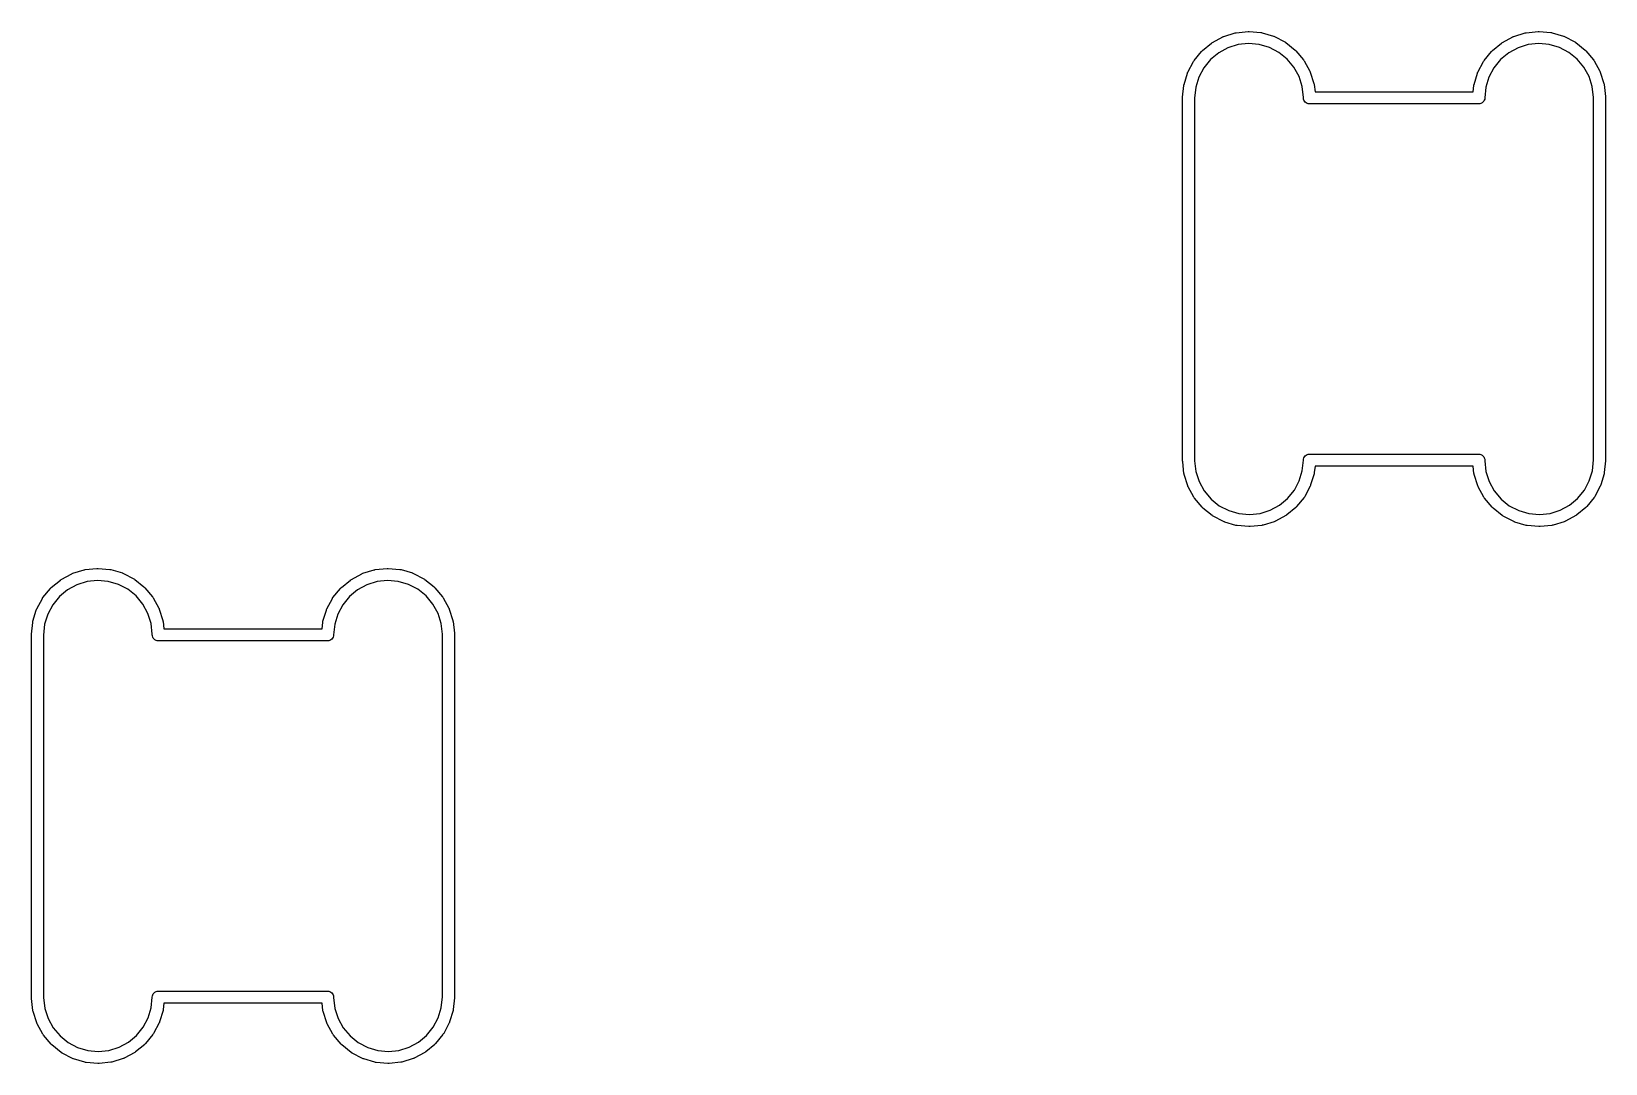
# Model space of a CAD drawing. Extents: x 95 to 260, y -129 to -48.
# Drawn here: x 162.56 to 175.58, y -75.55 to -67.01 of the extents above; entities that cross this region are included whole.
import ezdxf

# ---------------------------------------------------------------- set-up
doc = ezdxf.new("R2010")
doc.units = 0
doc.layers.add('BLACK', color=7, linetype='CONTINUOUS')

msp = doc.modelspace()

# ---------------------------------------------------------------- linework, layer by layer
at = {"layer": 'BLACK', "linetype": 'CONTINUOUS'}
for p, q in [((172.328, -67.0977), (172.414, -67.0513)), ((172.414, -67.051), (172.418, -67.0493)), ((172.414, -67.0513), (172.414, -67.051)), ((172.414, -67.0513), (172.414, -67.0513)), ((172.414, -67.0513), (172.414, -67.0513)), ((172.418, -67.0493), (172.423, -67.0476)), ((172.423, -67.0476), (172.516, -67.0187)), ((172.516, -67.0187), (172.517, -67.0185)), ((172.516, -67.0187), (172.516, -67.0187)), ((172.517, -67.0185), (172.521, -67.0176)), ((172.521, -67.0176), (172.525, -67.0167)), ((172.525, -67.0167), (172.623, -67.0065)), ((172.623, -67.0065), (172.623, -67.0065)), ((172.623, -67.0065), (172.623, -67.0065)), ((172.623, -67.0065), (172.628, -67.0065)), ((172.628, -67.0065), (172.632, -67.0065)), ((172.632, -67.0065), (172.729, -67.0153)), ((172.729, -67.0153), (172.729, -67.0153)), ((172.729, -67.0153), (172.729, -67.0153)), ((172.729, -67.0153), (172.73, -67.0154)), ((172.73, -67.0154), (172.735, -67.0163)), ((172.735, -67.0163), (172.739, -67.0171)), ((172.739, -67.0171), (172.833, -67.0447)), ((172.833, -67.0447), (172.833, -67.0449)), ((172.833, -67.0449), (172.837, -67.0466)), ((172.837, -67.0466), (172.842, -67.0483)), ((172.842, -67.0483), (172.928, -67.0936)), ((174.728, -67.0977), (174.814, -67.0513)), ((174.814, -67.051), (174.818, -67.0493)), ((174.814, -67.0513), (174.814, -67.051)), ((174.814, -67.0513), (174.814, -67.0513)), ((174.814, -67.0513), (174.814, -67.0513)), ((174.818, -67.0493), (174.823, -67.0476)), ((174.823, -67.0476), (174.916, -67.0187)), ((174.916, -67.0187), (174.917, -67.0185)), ((174.916, -67.0187), (174.916, -67.0187)), ((174.917, -67.0185), (174.921, -67.0176)), ((174.921, -67.0176), (174.925, -67.0167)), ((174.925, -67.0167), (175.023, -67.0065)), ((175.023, -67.0065), (175.023, -67.0065)), ((175.023, -67.0065), (175.023, -67.0065)), ((175.023, -67.0065), (175.028, -67.0065)), ((175.028, -67.0065), (175.032, -67.0065)), ((175.032, -67.0065), (175.129, -67.0153)), ((175.129, -67.0153), (175.129, -67.0153)), ((175.129, -67.0153), (175.129, -67.0153)), ((175.129, -67.0153), (175.13, -67.0154)), ((175.13, -67.0154), (175.135, -67.0163)), ((175.135, -67.0163), (175.139, -67.0171)), ((175.139, -67.0171), (175.233, -67.0447)), ((175.233, -67.0447), (175.233, -67.0449)), ((175.233, -67.0449), (175.237, -67.0466)), ((175.237, -67.0466), (175.242, -67.0483)), ((175.242, -67.0483), (175.328, -67.0936)), ((172.176, -67.248), (172.238, -67.1723)), ((172.238, -67.1718), (172.241, -67.1687)), ((172.238, -67.1723), (172.238, -67.1718)), ((172.241, -67.1687), (172.245, -67.1654)), ((172.245, -67.1654), (172.32, -67.1032)), ((172.38, -67.1834), (172.312, -67.2393)), ((172.32, -67.1028), (172.324, -67.1003)), ((172.32, -67.1032), (172.32, -67.1028)), ((172.32, -67.1032), (172.32, -67.1032)), ((172.32, -67.1032), (172.32, -67.1032)), ((172.324, -67.1003), (172.328, -67.0977)), ((172.457, -67.1416), (172.38, -67.1834)), ((172.541, -67.1157), (172.457, -67.1416)), ((172.628, -67.1065), (172.541, -67.1157)), ((172.716, -67.1145), (172.628, -67.1065)), ((172.8, -67.1392), (172.716, -67.1145)), ((172.878, -67.1799), (172.8, -67.1392)), ((172.946, -67.2349), (172.878, -67.1799)), ((172.928, -67.0936), (172.928, -67.0936)), ((172.928, -67.0936), (172.928, -67.0936)), ((172.928, -67.0936), (172.929, -67.0939)), ((172.929, -67.0939), (172.933, -67.0964)), ((172.933, -67.0964), (172.936, -67.0989)), ((172.936, -67.0989), (173.012, -67.16)), ((173.012, -67.16), (173.013, -67.1605)), ((173.013, -67.1605), (173.016, -67.1637)), ((173.016, -67.1637), (173.019, -67.1669)), ((173.019, -67.1669), (173.082, -67.2416)), ((174.576, -67.248), (174.638, -67.1723)), ((174.638, -67.1718), (174.641, -67.1687)), ((174.638, -67.1723), (174.638, -67.1718)), ((174.641, -67.1687), (174.645, -67.1654)), ((174.645, -67.1654), (174.72, -67.1032)), ((174.78, -67.1834), (174.712, -67.2393)), ((174.72, -67.1028), (174.724, -67.1003)), ((174.72, -67.1032), (174.72, -67.1028)), ((174.72, -67.1032), (174.72, -67.1032)), ((174.72, -67.1032), (174.72, -67.1032)), ((174.724, -67.1003), (174.728, -67.0977)), ((174.857, -67.1416), (174.78, -67.1834)), ((174.941, -67.1157), (174.857, -67.1416)), ((175.028, -67.1065), (174.941, -67.1157)), ((175.116, -67.1145), (175.028, -67.1065)), ((175.2, -67.1392), (175.116, -67.1145)), ((175.278, -67.1799), (175.2, -67.1392)), ((175.346, -67.2349), (175.278, -67.1799)), ((175.328, -67.0936), (175.328, -67.0936)), ((175.328, -67.0936), (175.328, -67.0936)), ((175.328, -67.0936), (175.329, -67.0939)), ((175.329, -67.0939), (175.333, -67.0964)), ((175.333, -67.0964), (175.336, -67.0989)), ((175.336, -67.0989), (175.412, -67.16)), ((175.412, -67.16), (175.413, -67.1605)), ((175.413, -67.1605), (175.416, -67.1637)), ((175.416, -67.1637), (175.419, -67.1669)), ((175.419, -67.1669), (175.482, -67.2416)), ((172.125, -67.3422), (172.171, -67.2561)), ((172.171, -67.2555), (172.173, -67.2518)), ((172.171, -67.2561), (172.171, -67.2555)), ((172.171, -67.2561), (172.171, -67.2561)), ((172.171, -67.2561), (172.171, -67.2561)), ((172.173, -67.2518), (172.176, -67.248)), ((172.257, -67.3074), (172.215, -67.3849)), ((172.312, -67.2393), (172.257, -67.3074)), ((173.002, -67.3021), (172.946, -67.2349)), ((173.045, -67.3791), (173.002, -67.3021)), ((173.082, -67.2416), (173.083, -67.2422)), ((173.083, -67.2422), (173.085, -67.2459)), ((173.085, -67.2459), (173.088, -67.2497)), ((173.088, -67.2497), (173.135, -67.3352)), ((173.135, -67.3352), (173.135, -67.3352)), ((173.135, -67.3352), (173.135, -67.3352)), ((173.135, -67.3352), (173.135, -67.3358)), ((173.135, -67.3358), (173.137, -67.34)), ((174.525, -67.3422), (174.571, -67.2561)), ((174.571, -67.2555), (174.573, -67.2518)), ((174.571, -67.2561), (174.571, -67.2555)), ((174.571, -67.2561), (174.571, -67.2561)), ((174.571, -67.2561), (174.571, -67.2561)), ((174.573, -67.2518), (174.576, -67.248)), ((174.657, -67.3074), (174.615, -67.3849)), ((174.712, -67.2393), (174.657, -67.3074)), ((175.402, -67.3021), (175.346, -67.2349)), ((175.445, -67.3791), (175.402, -67.3021)), ((175.482, -67.2416), (175.483, -67.2422)), ((175.483, -67.2422), (175.485, -67.2459)), ((175.485, -67.2459), (175.488, -67.2497)), ((175.488, -67.2497), (175.535, -67.3352)), ((175.535, -67.3352), (175.535, -67.3352)), ((175.535, -67.3352), (175.535, -67.3352)), ((175.535, -67.3352), (175.535, -67.3358)), ((175.535, -67.3358), (175.537, -67.34)), ((172.081, -67.5514), (172.091, -67.4543)), ((172.091, -67.4536), (172.092, -67.4492)), ((172.091, -67.4542), (172.091, -67.4536)), ((172.091, -67.4543), (172.091, -67.4542)), ((172.091, -67.4543), (172.091, -67.4543)), ((172.092, -67.4492), (172.093, -67.4447)), ((172.093, -67.4447), (172.121, -67.3513)), ((172.121, -67.3506), (172.123, -67.3465)), ((172.121, -67.3513), (172.121, -67.3506)), ((172.123, -67.3465), (172.125, -67.3422)), ((172.19, -67.4689), (172.181, -67.5587)), ((172.215, -67.3849), (172.19, -67.4689)), ((173.071, -67.4627), (173.045, -67.3791)), ((173.081, -67.5522), (173.071, -67.4627)), ((173.137, -67.34), (173.138, -67.3442)), ((173.138, -67.3442), (173.168, -67.4372)), ((173.168, -67.4372), (173.168, -67.4378)), ((173.168, -67.4378), (173.169, -67.4423)), ((173.169, -67.4423), (173.17, -67.4467)), ((173.17, -67.4467), (173.177, -67.5062)), ((174.486, -67.5062), (174.491, -67.4543)), ((174.491, -67.4536), (174.492, -67.4492)), ((174.491, -67.4542), (174.491, -67.4536)), ((174.491, -67.4543), (174.491, -67.4542)), ((174.491, -67.4543), (174.491, -67.4543)), ((174.492, -67.4492), (174.493, -67.4447)), ((174.493, -67.4447), (174.521, -67.3513)), ((174.521, -67.3506), (174.523, -67.3465)), ((174.521, -67.3513), (174.521, -67.3506)), ((174.523, -67.3465), (174.525, -67.3422)), ((174.59, -67.4689), (174.581, -67.5562)), ((174.615, -67.3849), (174.59, -67.4689)), ((175.471, -67.4627), (175.445, -67.3791)), ((175.481, -67.5522), (175.471, -67.4627)), ((175.537, -67.34), (175.538, -67.3442)), ((175.538, -67.3442), (175.568, -67.4372)), ((175.568, -67.4372), (175.568, -67.4378)), ((175.568, -67.4378), (175.569, -67.4423)), ((175.569, -67.4423), (175.57, -67.4467)), ((175.57, -67.4467), (175.581, -67.5437)), ((172.081, -67.5538), (172.081, -67.5514)), ((172.081, -70.5587), (172.081, -67.5538)), ((172.181, -67.5587), (172.181, -70.556)), ((173.081, -67.554), (173.081, -67.5522)), ((173.081, -67.5562), (173.081, -67.554)), ((173.082, -67.5661), (173.081, -67.5562)), ((173.085, -67.5755), (173.082, -67.5661)), ((173.089, -67.5842), (173.085, -67.5755)), ((173.096, -67.5918), (173.089, -67.5842)), ((173.103, -67.598), (173.096, -67.5918)), ((173.112, -67.6027), (173.103, -67.598)), ((173.177, -67.5062), (174.486, -67.5062)), ((174.559, -67.598), (174.55, -67.6027)), ((174.567, -67.5918), (174.559, -67.598)), ((174.573, -67.5842), (174.567, -67.5918)), ((174.578, -67.5755), (174.573, -67.5842)), ((174.581, -67.5661), (174.578, -67.5755)), ((174.581, -67.5562), (174.581, -67.5562)), ((174.581, -67.5562), (174.581, -67.5661)), ((175.481, -67.5566), (175.481, -67.5522)), ((175.481, -70.5538), (175.481, -67.5566)), ((175.581, -67.5437), (175.581, -67.5444)), ((175.581, -67.5444), (175.581, -67.5467)), ((175.581, -67.5467), (175.581, -67.5489)), ((175.581, -67.5489), (175.581, -67.5536)), ((175.581, -67.5536), (175.581, -67.5538)), ((175.581, -67.5538), (175.581, -70.5587)), ((173.121, -67.6055), (173.112, -67.6027)), ((173.129, -67.6063), (173.121, -67.6055)), ((174.534, -67.6063), (173.129, -67.6063)), ((174.541, -67.6055), (174.534, -67.6063)), ((174.55, -67.6027), (174.541, -67.6055)), ((172.081, -70.5589), (172.081, -70.5587)), ((172.081, -70.5636), (172.081, -70.5589)), ((172.082, -70.5658), (172.081, -70.5636)), ((172.082, -70.5681), (172.082, -70.5658)), ((172.082, -70.5688), (172.082, -70.5681)), ((172.092, -70.6658), (172.082, -70.5688)), ((172.181, -70.556), (172.181, -70.5603)), ((172.181, -70.5603), (172.191, -70.6498)), ((173.072, -70.6436), (173.081, -70.5563)), ((173.081, -70.5562), (173.082, -70.5464)), ((173.081, -70.5563), (173.081, -70.5562)), ((173.082, -70.5464), (173.085, -70.537)), ((173.085, -70.537), (173.089, -70.5283)), ((173.089, -70.5283), (173.096, -70.5207)), ((173.096, -70.5207), (173.103, -70.5145)), ((173.103, -70.5145), (173.112, -70.5098)), ((173.112, -70.5098), (173.121, -70.507)), ((173.121, -70.507), (173.129, -70.5062)), ((173.129, -70.5062), (174.534, -70.5062)), ((174.534, -70.5062), (174.541, -70.507)), ((174.541, -70.507), (174.55, -70.5098)), ((174.55, -70.5098), (174.559, -70.5145)), ((174.559, -70.5145), (174.567, -70.5207)), ((174.567, -70.5207), (174.573, -70.5283)), ((174.573, -70.5283), (174.578, -70.537)), ((174.578, -70.537), (174.581, -70.5464)), ((174.581, -70.5464), (174.581, -70.5562)), ((174.581, -70.5562), (174.581, -70.5585)), ((174.581, -70.5585), (174.581, -70.5603)), ((174.581, -70.5603), (174.591, -70.6498)), ((175.472, -70.6436), (175.481, -70.5538)), ((175.581, -70.5611), (175.571, -70.6582)), ((175.581, -70.5587), (175.581, -70.5611)), ((175.581, -70.5611), (175.581, -70.5611)), ((172.093, -70.6702), (172.092, -70.6658)), ((172.094, -70.6747), (172.093, -70.6702)), ((172.095, -70.6753), (172.094, -70.6747)), ((172.124, -70.7683), (172.095, -70.6753)), ((172.191, -70.6498), (172.218, -70.7334)), ((173.047, -70.7276), (173.072, -70.6436)), ((173.17, -70.6678), (173.141, -70.7612)), ((173.171, -70.6589), (173.17, -70.6633)), ((173.17, -70.6633), (173.17, -70.6678)), ((173.177, -70.6063), (173.171, -70.6582)), ((173.171, -70.6582), (173.171, -70.6582)), ((173.171, -70.6582), (173.171, -70.6583)), ((173.171, -70.6583), (173.171, -70.6589)), ((174.486, -70.6063), (173.177, -70.6063)), ((174.492, -70.6658), (174.486, -70.6063)), ((174.493, -70.6702), (174.492, -70.6658)), ((174.494, -70.6747), (174.493, -70.6702)), ((174.495, -70.6753), (174.494, -70.6747)), ((174.524, -70.7683), (174.495, -70.6753)), ((174.591, -70.6498), (174.618, -70.7334)), ((175.447, -70.7276), (175.472, -70.6436)), ((175.57, -70.6678), (175.541, -70.7612)), ((175.571, -70.6589), (175.57, -70.6633)), ((175.57, -70.6633), (175.57, -70.6678)), ((175.571, -70.6582), (175.571, -70.6582)), ((175.571, -70.6582), (175.571, -70.6583)), ((175.571, -70.6583), (175.571, -70.6589)), ((172.126, -70.7725), (172.124, -70.7683)), ((172.128, -70.7767), (172.126, -70.7725)), ((172.128, -70.7773), (172.128, -70.7767)), ((172.175, -70.8628), (172.128, -70.7773)), ((172.218, -70.7334), (172.26, -70.8103)), ((172.26, -70.8103), (172.317, -70.8776)), ((172.95, -70.8732), (173.006, -70.8051)), ((173.006, -70.8051), (173.047, -70.7276)), ((173.138, -70.7703), (173.092, -70.8564)), ((173.139, -70.7661), (173.138, -70.7703)), ((173.141, -70.7619), (173.139, -70.7661)), ((173.141, -70.7612), (173.141, -70.7619)), ((174.526, -70.7725), (174.524, -70.7683)), ((174.528, -70.7767), (174.526, -70.7725)), ((174.528, -70.7773), (174.528, -70.7767)), ((174.575, -70.8628), (174.528, -70.7773)), ((174.618, -70.7334), (174.66, -70.8103)), ((174.66, -70.8103), (174.717, -70.8776)), ((175.35, -70.8732), (175.406, -70.8051)), ((175.406, -70.8051), (175.447, -70.7276)), ((175.538, -70.7703), (175.492, -70.8564)), ((175.539, -70.7661), (175.538, -70.7703)), ((175.541, -70.7619), (175.539, -70.7661)), ((175.541, -70.7612), (175.541, -70.7619)), ((172.177, -70.8666), (172.175, -70.8628)), ((172.18, -70.8703), (172.177, -70.8666)), ((172.18, -70.8709), (172.18, -70.8703)), ((172.243, -70.9456), (172.18, -70.8709)), ((172.246, -70.9488), (172.243, -70.9456)), ((172.25, -70.952), (172.246, -70.9488)), ((172.25, -70.9525), (172.25, -70.952)), ((172.326, -71.0136), (172.25, -70.9525)), ((172.317, -70.8776), (172.385, -70.9326)), ((172.385, -70.9326), (172.463, -70.9733)), ((172.463, -70.9733), (172.547, -70.998)), ((172.722, -70.9968), (172.806, -70.9709)), ((172.806, -70.9709), (172.883, -70.9291)), ((172.883, -70.9291), (172.95, -70.8732)), ((173.018, -70.9471), (172.943, -71.0093)), ((173.021, -70.9438), (173.018, -70.9471)), ((173.024, -70.9407), (173.021, -70.9438)), ((173.025, -70.9402), (173.024, -70.9407)), ((173.086, -70.8645), (173.025, -70.9402)), ((173.025, -70.9402), (173.025, -70.9402)), ((173.025, -70.9402), (173.025, -70.9402)), ((173.089, -70.8607), (173.086, -70.8645)), ((173.092, -70.857), (173.089, -70.8607)), ((173.092, -70.8564), (173.092, -70.857)), ((174.577, -70.8666), (174.575, -70.8628)), ((174.58, -70.8703), (174.577, -70.8666)), ((174.58, -70.8709), (174.58, -70.8703)), ((174.643, -70.9456), (174.58, -70.8709)), ((174.646, -70.9488), (174.643, -70.9456)), ((174.65, -70.952), (174.646, -70.9488)), ((174.65, -70.9525), (174.65, -70.952)), ((174.726, -71.0136), (174.65, -70.9525)), ((174.717, -70.8776), (174.785, -70.9326)), ((174.785, -70.9326), (174.863, -70.9733)), ((174.863, -70.9733), (174.947, -70.998)), ((175.122, -70.9968), (175.206, -70.9709)), ((175.206, -70.9709), (175.283, -70.9291)), ((175.283, -70.9291), (175.35, -70.8732)), ((175.418, -70.9471), (175.343, -71.0093)), ((175.421, -70.9438), (175.418, -70.9471)), ((175.424, -70.9407), (175.421, -70.9438)), ((175.425, -70.9402), (175.424, -70.9407)), ((175.486, -70.8645), (175.425, -70.9402)), ((175.425, -70.9402), (175.425, -70.9402)), ((175.425, -70.9402), (175.425, -70.9402)), ((175.489, -70.8607), (175.486, -70.8645)), ((175.492, -70.857), (175.489, -70.8607)), ((175.492, -70.8564), (175.492, -70.857)), ((172.33, -71.0161), (172.326, -71.0136)), ((172.334, -71.0186), (172.33, -71.0161)), ((172.334, -71.0189), (172.334, -71.0186)), ((172.421, -71.0642), (172.334, -71.0189)), ((172.334, -71.0189), (172.334, -71.0189)), ((172.334, -71.0189), (172.334, -71.0189)), ((172.425, -71.0658), (172.421, -71.0642)), ((172.429, -71.0676), (172.425, -71.0658)), ((172.43, -71.0678), (172.429, -71.0676)), ((172.523, -71.0954), (172.43, -71.0678)), ((172.528, -71.0962), (172.523, -71.0954)), ((172.532, -71.0971), (172.528, -71.0962)), ((172.533, -71.0972), (172.532, -71.0971)), ((172.63, -71.106), (172.533, -71.0972)), ((172.533, -71.0972), (172.533, -71.0972)), ((172.547, -70.998), (172.634, -71.006)), ((172.635, -71.106), (172.63, -71.106)), ((172.634, -71.006), (172.722, -70.9968)), ((172.639, -71.106), (172.635, -71.106)), ((172.64, -71.106), (172.639, -71.106)), ((172.737, -71.0958), (172.64, -71.106)), ((172.64, -71.106), (172.64, -71.106)), ((172.741, -71.0949), (172.737, -71.0958)), ((172.746, -71.094), (172.741, -71.0949)), ((172.747, -71.0938), (172.746, -71.094)), ((172.84, -71.0649), (172.747, -71.0938)), ((172.747, -71.0938), (172.747, -71.0938)), ((172.844, -71.0632), (172.84, -71.0649)), ((172.848, -71.0615), (172.844, -71.0632)), ((172.849, -71.0612), (172.848, -71.0615)), ((172.935, -71.0148), (172.849, -71.0612)), ((172.849, -71.0612), (172.849, -71.0612)), ((172.849, -71.0612), (172.849, -71.0612)), ((172.938, -71.0122), (172.935, -71.0148)), ((172.942, -71.0097), (172.938, -71.0122)), ((172.943, -71.0093), (172.942, -71.0097)), ((174.73, -71.0161), (174.726, -71.0136)), ((174.734, -71.0186), (174.73, -71.0161)), ((174.734, -71.0189), (174.734, -71.0186)), ((174.821, -71.0642), (174.734, -71.0189)), ((174.734, -71.0189), (174.734, -71.0189)), ((174.734, -71.0189), (174.734, -71.0189)), ((174.825, -71.0658), (174.821, -71.0642)), ((174.829, -71.0676), (174.825, -71.0658)), ((174.83, -71.0678), (174.829, -71.0676)), ((174.923, -71.0954), (174.83, -71.0678)), ((174.928, -71.0962), (174.923, -71.0954)), ((174.932, -71.0971), (174.928, -71.0962)), ((174.933, -71.0972), (174.932, -71.0971)), ((175.03, -71.106), (174.933, -71.0972)), ((174.933, -71.0972), (174.933, -71.0972)), ((174.947, -70.998), (175.034, -71.006)), ((175.035, -71.106), (175.03, -71.106)), ((175.034, -71.006), (175.122, -70.9968)), ((175.039, -71.106), (175.035, -71.106)), ((175.04, -71.106), (175.039, -71.106)), ((175.137, -71.0958), (175.04, -71.106)), ((175.04, -71.106), (175.04, -71.106)), ((175.141, -71.0949), (175.137, -71.0958)), ((175.146, -71.094), (175.141, -71.0949)), ((175.147, -71.0938), (175.146, -71.094)), ((175.24, -71.0649), (175.147, -71.0938)), ((175.147, -71.0938), (175.147, -71.0938)), ((175.244, -71.0632), (175.24, -71.0649)), ((175.248, -71.0615), (175.244, -71.0632)), ((175.249, -71.0612), (175.248, -71.0615)), ((175.335, -71.0148), (175.249, -71.0612)), ((175.249, -71.0612), (175.249, -71.0612)), ((175.249, -71.0612), (175.249, -71.0612)), ((175.338, -71.0122), (175.335, -71.0148)), ((175.342, -71.0097), (175.338, -71.0122)), ((175.343, -71.0093), (175.342, -71.0097)), ((162.803, -71.5427), (162.889, -71.4963)), ((162.889, -71.496), (162.893, -71.4943)), ((162.889, -71.4963), (162.889, -71.496)), ((162.889, -71.4963), (162.889, -71.4963)), ((162.889, -71.4963), (162.889, -71.4963)), ((162.893, -71.4943), (162.898, -71.4926)), ((162.898, -71.4926), (162.991, -71.4637)), ((162.991, -71.4637), (162.992, -71.4635)), ((162.991, -71.4637), (162.991, -71.4637)), ((162.992, -71.4635), (162.996, -71.4626)), ((162.996, -71.4626), (163, -71.4617)), ((163, -71.4617), (163.098, -71.4515)), ((163.098, -71.4515), (163.098, -71.4515)), ((163.098, -71.4515), (163.098, -71.4515)), ((163.098, -71.4515), (163.103, -71.4515)), ((163.103, -71.4515), (163.107, -71.4515)), ((163.107, -71.4515), (163.204, -71.4603)), ((163.204, -71.4603), (163.204, -71.4603)), ((163.204, -71.4603), (163.204, -71.4603)), ((163.204, -71.4603), (163.205, -71.4604)), ((163.205, -71.4604), (163.21, -71.4613)), ((163.21, -71.4613), (163.214, -71.4621)), ((163.214, -71.4621), (163.308, -71.4897)), ((163.308, -71.4897), (163.308, -71.4899)), ((163.308, -71.4899), (163.312, -71.4916)), ((163.312, -71.4916), (163.317, -71.4933)), ((163.317, -71.4933), (163.403, -71.5386)), ((165.203, -71.5427), (165.289, -71.4963)), ((165.289, -71.496), (165.293, -71.4943)), ((165.289, -71.4963), (165.289, -71.496)), ((165.289, -71.4963), (165.289, -71.4963)), ((165.289, -71.4963), (165.289, -71.4963)), ((165.293, -71.4943), (165.298, -71.4926)), ((165.298, -71.4926), (165.391, -71.4637)), ((165.391, -71.4637), (165.392, -71.4635)), ((165.391, -71.4637), (165.391, -71.4637)), ((165.392, -71.4635), (165.396, -71.4626)), ((165.396, -71.4626), (165.4, -71.4617)), ((165.4, -71.4617), (165.498, -71.4515)), ((165.498, -71.4515), (165.498, -71.4515)), ((165.498, -71.4515), (165.498, -71.4515)), ((165.498, -71.4515), (165.503, -71.4515)), ((165.503, -71.4515), (165.507, -71.4515)), ((165.507, -71.4515), (165.604, -71.4603)), ((165.604, -71.4603), (165.604, -71.4603)), ((165.604, -71.4603), (165.604, -71.4603)), ((165.604, -71.4603), (165.605, -71.4604)), ((165.605, -71.4604), (165.61, -71.4613)), ((165.61, -71.4613), (165.614, -71.4621)), ((165.614, -71.4621), (165.708, -71.4897)), ((165.708, -71.4897), (165.708, -71.4899)), ((165.708, -71.4899), (165.712, -71.4916)), ((165.712, -71.4916), (165.717, -71.4933)), ((165.717, -71.4933), (165.803, -71.5386)), ((162.651, -71.693), (162.713, -71.6173)), ((162.713, -71.6168), (162.716, -71.6137)), ((162.713, -71.6173), (162.713, -71.6168)), ((162.716, -71.6137), (162.72, -71.6104)), ((162.72, -71.6104), (162.795, -71.5482)), ((162.855, -71.6284), (162.787, -71.6843)), ((162.795, -71.5478), (162.799, -71.5453)), ((162.795, -71.5482), (162.795, -71.5478)), ((162.795, -71.5482), (162.795, -71.5482)), ((162.795, -71.5482), (162.795, -71.5482)), ((162.799, -71.5453), (162.803, -71.5427)), ((162.932, -71.5866), (162.855, -71.6284)), ((163.016, -71.5607), (162.932, -71.5866)), ((163.103, -71.5515), (163.016, -71.5607)), ((163.191, -71.5595), (163.103, -71.5515)), ((163.275, -71.5842), (163.191, -71.5595)), ((163.353, -71.6249), (163.275, -71.5842)), ((163.421, -71.6799), (163.353, -71.6249)), ((163.403, -71.5386), (163.403, -71.5386)), ((163.403, -71.5386), (163.403, -71.5386)), ((163.403, -71.5386), (163.404, -71.5389)), ((163.404, -71.5389), (163.408, -71.5414)), ((163.408, -71.5414), (163.411, -71.5439)), ((163.411, -71.5439), (163.487, -71.605)), ((163.487, -71.605), (163.488, -71.6055)), ((163.488, -71.6055), (163.491, -71.6087)), ((163.491, -71.6087), (163.494, -71.6119)), ((163.494, -71.6119), (163.557, -71.6866)), ((165.051, -71.693), (165.113, -71.6173)), ((165.113, -71.6168), (165.116, -71.6137)), ((165.113, -71.6173), (165.113, -71.6168)), ((165.116, -71.6137), (165.12, -71.6104)), ((165.12, -71.6104), (165.195, -71.5482)), ((165.255, -71.6284), (165.187, -71.6843)), ((165.195, -71.5478), (165.199, -71.5453)), ((165.195, -71.5482), (165.195, -71.5478)), ((165.195, -71.5482), (165.195, -71.5482)), ((165.195, -71.5482), (165.195, -71.5482)), ((165.199, -71.5453), (165.203, -71.5427)), ((165.332, -71.5866), (165.255, -71.6284)), ((165.416, -71.5607), (165.332, -71.5866)), ((165.503, -71.5515), (165.416, -71.5607)), ((165.591, -71.5595), (165.503, -71.5515)), ((165.675, -71.5842), (165.591, -71.5595)), ((165.753, -71.6249), (165.675, -71.5842)), ((165.821, -71.6799), (165.753, -71.6249)), ((165.803, -71.5386), (165.803, -71.5386)), ((165.803, -71.5386), (165.803, -71.5386)), ((165.803, -71.5386), (165.804, -71.5389)), ((165.804, -71.5389), (165.808, -71.5414)), ((165.808, -71.5414), (165.811, -71.5439)), ((165.811, -71.5439), (165.887, -71.605)), ((165.887, -71.605), (165.888, -71.6055)), ((165.888, -71.6055), (165.891, -71.6087)), ((165.891, -71.6087), (165.894, -71.6119)), ((165.894, -71.6119), (165.957, -71.6866)), ((162.6, -71.7872), (162.646, -71.7011)), ((162.646, -71.7005), (162.648, -71.6968)), ((162.646, -71.7011), (162.646, -71.7005)), ((162.646, -71.7011), (162.646, -71.7011)), ((162.646, -71.7011), (162.646, -71.7011)), ((162.648, -71.6968), (162.651, -71.693)), ((162.732, -71.7524), (162.69, -71.8299)), ((162.787, -71.6843), (162.732, -71.7524)), ((163.477, -71.7471), (163.421, -71.6799)), ((163.52, -71.8241), (163.477, -71.7471)), ((163.557, -71.6866), (163.558, -71.6872)), ((163.558, -71.6872), (163.56, -71.6909)), ((163.56, -71.6909), (163.563, -71.6947)), ((163.563, -71.6947), (163.61, -71.7802)), ((165, -71.7872), (165.046, -71.7011)), ((165.046, -71.7005), (165.048, -71.6968)), ((165.046, -71.7011), (165.046, -71.7005)), ((165.046, -71.7011), (165.046, -71.7011)), ((165.046, -71.7011), (165.046, -71.7011)), ((165.048, -71.6968), (165.051, -71.693)), ((165.132, -71.7524), (165.09, -71.8299)), ((165.187, -71.6843), (165.132, -71.7524)), ((165.877, -71.7471), (165.821, -71.6799)), ((165.92, -71.8241), (165.877, -71.7471)), ((165.957, -71.6866), (165.958, -71.6872)), ((165.958, -71.6872), (165.96, -71.6909)), ((165.96, -71.6909), (165.963, -71.6947)), ((165.963, -71.6947), (166.01, -71.7802)), ((162.566, -71.8986), (162.567, -71.8942)), ((162.567, -71.8942), (162.568, -71.8897)), ((162.568, -71.8897), (162.596, -71.7963)), ((162.596, -71.7956), (162.598, -71.7915)), ((162.596, -71.7963), (162.596, -71.7956)), ((162.598, -71.7915), (162.6, -71.7872)), ((162.69, -71.8299), (162.665, -71.9139)), ((163.546, -71.9077), (163.52, -71.8241)), ((163.61, -71.7802), (163.61, -71.7802)), ((163.61, -71.7802), (163.61, -71.7802)), ((163.61, -71.7802), (163.61, -71.7808)), ((163.61, -71.7808), (163.612, -71.785)), ((163.612, -71.785), (163.613, -71.7892)), ((163.613, -71.7892), (163.643, -71.8822)), ((163.643, -71.8822), (163.643, -71.8828)), ((163.643, -71.8828), (163.644, -71.8873)), ((163.644, -71.8873), (163.645, -71.8917)), ((163.645, -71.8917), (163.652, -71.9513)), ((164.966, -71.8986), (164.967, -71.8942)), ((164.967, -71.8942), (164.968, -71.8897)), ((164.968, -71.8897), (164.996, -71.7963)), ((164.996, -71.7956), (164.998, -71.7915)), ((164.996, -71.7963), (164.996, -71.7956)), ((164.998, -71.7915), (165, -71.7872)), ((165.09, -71.8299), (165.065, -71.9139)), ((165.946, -71.9077), (165.92, -71.8241)), ((166.01, -71.7802), (166.01, -71.7802)), ((166.01, -71.7802), (166.01, -71.7802)), ((166.01, -71.7802), (166.01, -71.7808)), ((166.01, -71.7808), (166.012, -71.785)), ((166.012, -71.785), (166.013, -71.7892)), ((166.013, -71.7892), (166.043, -71.8822)), ((166.043, -71.8822), (166.043, -71.8828)), ((166.043, -71.8828), (166.044, -71.8873)), ((166.044, -71.8873), (166.045, -71.8917)), ((166.045, -71.8917), (166.056, -71.9887)), ((162.556, -71.9964), (162.566, -71.8993)), ((162.556, -71.9988), (162.556, -71.9964)), ((162.556, -75.0037), (162.556, -71.9988)), ((162.566, -71.8992), (162.566, -71.8986)), ((162.566, -71.8993), (162.566, -71.8992)), ((162.566, -71.8993), (162.566, -71.8993)), ((162.665, -71.9139), (162.656, -72.0037)), ((162.656, -72.0037), (162.656, -75.001)), ((163.556, -71.9972), (163.546, -71.9077)), ((163.556, -71.999), (163.556, -71.9972)), ((163.556, -72.0012), (163.556, -71.999)), ((163.557, -72.0111), (163.556, -72.0012)), ((163.56, -72.0205), (163.557, -72.0111)), ((163.564, -72.0292), (163.56, -72.0205)), ((163.652, -71.9513), (164.961, -71.9513)), ((164.961, -71.9513), (164.966, -71.8993)), ((164.966, -71.8992), (164.966, -71.8986)), ((164.966, -71.8993), (164.966, -71.8992)), ((164.966, -71.8993), (164.966, -71.8993)), ((165.053, -72.0205), (165.048, -72.0292)), ((165.056, -72.0111), (165.053, -72.0205)), ((165.065, -71.9139), (165.056, -72.0012)), ((165.056, -72.0012), (165.056, -72.0012)), ((165.056, -72.0012), (165.056, -72.0111)), ((165.956, -71.9972), (165.946, -71.9077)), ((165.956, -72.0016), (165.956, -71.9972)), ((165.956, -74.9988), (165.956, -72.0016)), ((166.056, -71.9887), (166.056, -71.9894)), ((166.056, -71.9894), (166.056, -71.9917)), ((166.056, -71.9917), (166.056, -71.9939)), ((166.056, -71.9939), (166.056, -71.9986)), ((166.056, -71.9986), (166.056, -71.9988)), ((166.056, -71.9988), (166.056, -75.0037)), ((163.571, -72.0368), (163.564, -72.0292)), ((163.578, -72.043), (163.571, -72.0368)), ((163.587, -72.0477), (163.578, -72.043)), ((163.596, -72.0505), (163.587, -72.0477)), ((163.604, -72.0512), (163.596, -72.0505)), ((165.009, -72.0512), (163.604, -72.0512)), ((165.016, -72.0505), (165.009, -72.0512)), ((165.025, -72.0477), (165.016, -72.0505)), ((165.034, -72.043), (165.025, -72.0477)), ((165.042, -72.0368), (165.034, -72.043)), ((165.048, -72.0292), (165.042, -72.0368)), ((162.556, -75.0039), (162.556, -75.0037)), ((162.556, -75.0086), (162.556, -75.0039)), ((162.557, -75.0108), (162.556, -75.0086)), ((162.557, -75.0131), (162.557, -75.0108)), ((162.557, -75.0138), (162.557, -75.0131)), ((162.567, -75.1108), (162.557, -75.0138)), ((162.656, -75.001), (162.656, -75.0053)), ((162.656, -75.0053), (162.666, -75.0948)), ((163.547, -75.0886), (163.556, -75.0013)), ((163.556, -75.0012), (163.557, -74.9914)), ((163.556, -75.0013), (163.556, -75.0012)), ((163.557, -74.9914), (163.56, -74.982)), ((163.56, -74.982), (163.564, -74.9733)), ((163.564, -74.9733), (163.571, -74.9657)), ((163.571, -74.9657), (163.578, -74.9595)), ((163.578, -74.9595), (163.587, -74.9548)), ((163.587, -74.9548), (163.596, -74.952)), ((163.596, -74.952), (163.604, -74.9513)), ((163.604, -74.9513), (165.009, -74.9513)), ((165.009, -74.9513), (165.016, -74.952)), ((165.016, -74.952), (165.025, -74.9548)), ((165.025, -74.9548), (165.034, -74.9595)), ((165.034, -74.9595), (165.042, -74.9657)), ((165.042, -74.9657), (165.048, -74.9733)), ((165.048, -74.9733), (165.053, -74.982)), ((165.053, -74.982), (165.056, -74.9914)), ((165.056, -74.9914), (165.056, -75.0012)), ((165.056, -75.0012), (165.056, -75.0035)), ((165.056, -75.0035), (165.056, -75.0053)), ((165.056, -75.0053), (165.066, -75.0948)), ((165.947, -75.0886), (165.956, -74.9988)), ((166.056, -75.0061), (166.046, -75.1032)), ((166.056, -75.0037), (166.056, -75.0061)), ((166.056, -75.0061), (166.056, -75.0061)), ((162.568, -75.1152), (162.567, -75.1108)), ((162.569, -75.1197), (162.568, -75.1152)), ((162.57, -75.1203), (162.569, -75.1197)), ((162.599, -75.2133), (162.57, -75.1203)), ((162.666, -75.0948), (162.693, -75.1784)), ((163.522, -75.1726), (163.547, -75.0886)), ((163.645, -75.1128), (163.616, -75.2062)), ((163.646, -75.1039), (163.645, -75.1083)), ((163.645, -75.1083), (163.645, -75.1128)), ((163.652, -75.0512), (163.646, -75.1032)), ((163.646, -75.1032), (163.646, -75.1032)), ((163.646, -75.1032), (163.646, -75.1033)), ((163.646, -75.1033), (163.646, -75.1039)), ((164.961, -75.0512), (163.652, -75.0512)), ((164.967, -75.1108), (164.961, -75.0512)), ((164.968, -75.1152), (164.967, -75.1108)), ((164.969, -75.1197), (164.968, -75.1152)), ((164.97, -75.1203), (164.969, -75.1197)), ((164.999, -75.2133), (164.97, -75.1203)), ((165.066, -75.0948), (165.093, -75.1784)), ((165.922, -75.1726), (165.947, -75.0886)), ((166.045, -75.1128), (166.016, -75.2062)), ((166.046, -75.1039), (166.045, -75.1083)), ((166.045, -75.1083), (166.045, -75.1128)), ((166.046, -75.1032), (166.046, -75.1032)), ((166.046, -75.1032), (166.046, -75.1033)), ((166.046, -75.1033), (166.046, -75.1039)), ((162.601, -75.2175), (162.599, -75.2133)), ((162.603, -75.2217), (162.601, -75.2175)), ((162.603, -75.2223), (162.603, -75.2217)), ((162.65, -75.3078), (162.603, -75.2223)), ((162.693, -75.1784), (162.735, -75.2553)), ((162.735, -75.2553), (162.792, -75.3226)), ((163.425, -75.3182), (163.481, -75.2501)), ((163.481, -75.2501), (163.522, -75.1726)), ((163.613, -75.2153), (163.567, -75.3014)), ((163.614, -75.2111), (163.613, -75.2153)), ((163.616, -75.2069), (163.614, -75.2111)), ((163.616, -75.2062), (163.616, -75.2069)), ((165.001, -75.2175), (164.999, -75.2133)), ((165.003, -75.2217), (165.001, -75.2175)), ((165.003, -75.2223), (165.003, -75.2217)), ((165.05, -75.3078), (165.003, -75.2223)), ((165.093, -75.1784), (165.135, -75.2553)), ((165.135, -75.2553), (165.192, -75.3226)), ((165.825, -75.3182), (165.881, -75.2501)), ((165.881, -75.2501), (165.922, -75.1726)), ((166.013, -75.2153), (165.967, -75.3014)), ((166.014, -75.2111), (166.013, -75.2153)), ((166.016, -75.2069), (166.014, -75.2111)), ((166.016, -75.2062), (166.016, -75.2069)), ((162.652, -75.3116), (162.65, -75.3078)), ((162.655, -75.3153), (162.652, -75.3116)), ((162.655, -75.3159), (162.655, -75.3153)), ((162.718, -75.3906), (162.655, -75.3159)), ((162.721, -75.3938), (162.718, -75.3906)), ((162.725, -75.397), (162.721, -75.3938)), ((162.725, -75.3975), (162.725, -75.397)), ((162.801, -75.4586), (162.725, -75.3975)), ((162.792, -75.3226), (162.86, -75.3776)), ((162.86, -75.3776), (162.938, -75.4183)), ((163.281, -75.4159), (163.358, -75.3741)), ((163.358, -75.3741), (163.425, -75.3182)), ((163.493, -75.3921), (163.418, -75.4543)), ((163.496, -75.3888), (163.493, -75.3921)), ((163.499, -75.3857), (163.496, -75.3888)), ((163.5, -75.3852), (163.499, -75.3857)), ((163.561, -75.3095), (163.5, -75.3852)), ((163.5, -75.3852), (163.5, -75.3852)), ((163.5, -75.3852), (163.5, -75.3852)), ((163.564, -75.3057), (163.561, -75.3095)), ((163.567, -75.302), (163.564, -75.3057)), ((163.567, -75.3014), (163.567, -75.302)), ((165.052, -75.3116), (165.05, -75.3078)), ((165.055, -75.3153), (165.052, -75.3116)), ((165.055, -75.3159), (165.055, -75.3153)), ((165.118, -75.3906), (165.055, -75.3159)), ((165.121, -75.3938), (165.118, -75.3906)), ((165.125, -75.397), (165.121, -75.3938)), ((165.125, -75.3975), (165.125, -75.397)), ((165.201, -75.4586), (165.125, -75.3975)), ((165.192, -75.3226), (165.26, -75.3776)), ((165.26, -75.3776), (165.338, -75.4183)), ((165.681, -75.4159), (165.758, -75.3741)), ((165.758, -75.3741), (165.825, -75.3182)), ((165.893, -75.3921), (165.818, -75.4543)), ((165.896, -75.3888), (165.893, -75.3921)), ((165.899, -75.3857), (165.896, -75.3888)), ((165.9, -75.3852), (165.899, -75.3857)), ((165.961, -75.3095), (165.9, -75.3852)), ((165.9, -75.3852), (165.9, -75.3852)), ((165.9, -75.3852), (165.9, -75.3852)), ((165.964, -75.3057), (165.961, -75.3095)), ((165.967, -75.302), (165.964, -75.3057)), ((165.967, -75.3014), (165.967, -75.302)), ((162.805, -75.4611), (162.801, -75.4586)), ((162.809, -75.4636), (162.805, -75.4611)), ((162.809, -75.4639), (162.809, -75.4636)), ((162.896, -75.5092), (162.809, -75.4639)), ((162.809, -75.4639), (162.809, -75.4639)), ((162.809, -75.4639), (162.809, -75.4639)), ((162.9, -75.5108), (162.896, -75.5092)), ((162.904, -75.5126), (162.9, -75.5108)), ((162.905, -75.5128), (162.904, -75.5126)), ((162.998, -75.5404), (162.905, -75.5128)), ((162.938, -75.4183), (163.022, -75.443)), ((163.003, -75.5412), (162.998, -75.5404)), ((163.007, -75.5421), (163.003, -75.5412)), ((163.008, -75.5422), (163.007, -75.5421)), ((163.105, -75.551), (163.008, -75.5422)), ((163.008, -75.5422), (163.008, -75.5422)), ((163.022, -75.443), (163.109, -75.451)), ((163.109, -75.451), (163.197, -75.4418)), ((163.212, -75.5408), (163.115, -75.551)), ((163.197, -75.4418), (163.281, -75.4159)), ((163.216, -75.5399), (163.212, -75.5408)), ((163.221, -75.539), (163.216, -75.5399)), ((163.222, -75.5388), (163.221, -75.539)), ((163.315, -75.5099), (163.222, -75.5388)), ((163.222, -75.5388), (163.222, -75.5388)), ((163.319, -75.5082), (163.315, -75.5099)), ((163.323, -75.5065), (163.319, -75.5082)), ((163.324, -75.5062), (163.323, -75.5065)), ((163.41, -75.4598), (163.324, -75.5062)), ((163.324, -75.5062), (163.324, -75.5062)), ((163.324, -75.5062), (163.324, -75.5062)), ((163.413, -75.4572), (163.41, -75.4598)), ((163.417, -75.4547), (163.413, -75.4572)), ((163.418, -75.4543), (163.417, -75.4547)), ((165.205, -75.4611), (165.201, -75.4586)), ((165.209, -75.4636), (165.205, -75.4611)), ((165.209, -75.4639), (165.209, -75.4636)), ((165.296, -75.5092), (165.209, -75.4639)), ((165.209, -75.4639), (165.209, -75.4639)), ((165.209, -75.4639), (165.209, -75.4639)), ((165.3, -75.5108), (165.296, -75.5092)), ((165.304, -75.5126), (165.3, -75.5108)), ((165.305, -75.5128), (165.304, -75.5126)), ((165.398, -75.5404), (165.305, -75.5128)), ((165.338, -75.4183), (165.422, -75.443)), ((165.403, -75.5412), (165.398, -75.5404)), ((165.407, -75.5421), (165.403, -75.5412)), ((165.408, -75.5422), (165.407, -75.5421)), ((165.505, -75.551), (165.408, -75.5422)), ((165.408, -75.5422), (165.408, -75.5422)), ((165.422, -75.443), (165.509, -75.451)), ((165.509, -75.451), (165.597, -75.4418)), ((165.612, -75.5408), (165.515, -75.551)), ((165.597, -75.4418), (165.681, -75.4159)), ((165.616, -75.5399), (165.612, -75.5408)), ((165.621, -75.539), (165.616, -75.5399)), ((165.622, -75.5388), (165.621, -75.539)), ((165.715, -75.5099), (165.622, -75.5388)), ((165.622, -75.5388), (165.622, -75.5388)), ((165.719, -75.5082), (165.715, -75.5099)), ((165.723, -75.5065), (165.719, -75.5082)), ((165.724, -75.5062), (165.723, -75.5065)), ((165.81, -75.4598), (165.724, -75.5062)), ((165.724, -75.5062), (165.724, -75.5062)), ((165.724, -75.5062), (165.724, -75.5062)), ((165.813, -75.4572), (165.81, -75.4598)), ((165.817, -75.4547), (165.813, -75.4572)), ((165.818, -75.4543), (165.817, -75.4547)), ((163.11, -75.551), (163.105, -75.551)), ((163.114, -75.551), (163.11, -75.551)), ((163.115, -75.551), (163.114, -75.551)), ((163.115, -75.551), (163.115, -75.551)), ((165.51, -75.551), (165.505, -75.551)), ((165.514, -75.551), (165.51, -75.551)), ((165.515, -75.551), (165.514, -75.551)), ((165.515, -75.551), (165.515, -75.551))]:
    msp.add_line(p, q, dxfattribs=at)

doc.saveas('drawing.dxf')
